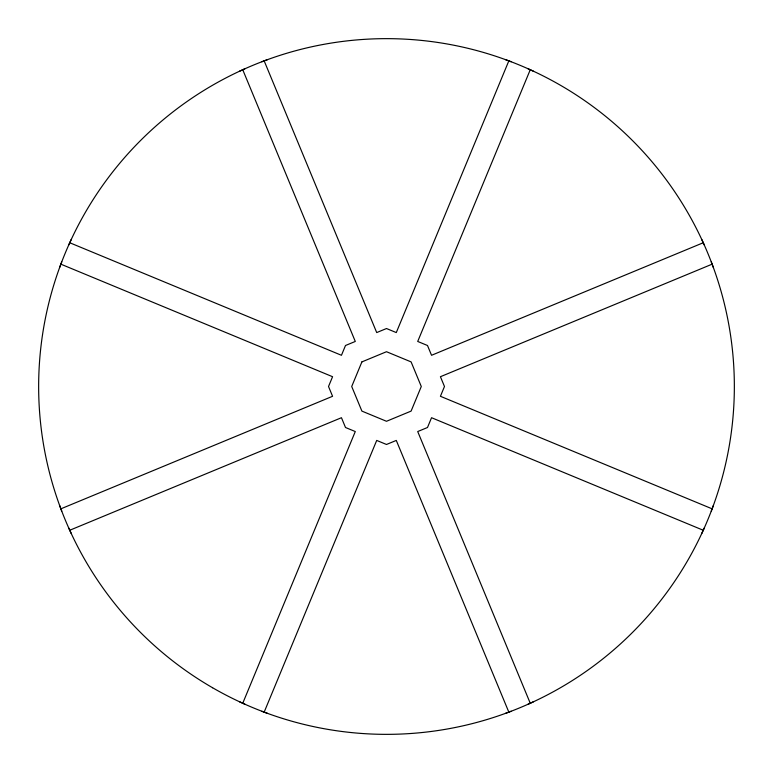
<?xml version="1.0" encoding="UTF-8"?>
<svg xmlns="http://www.w3.org/2000/svg" width="773" height="773" viewBox="0 0 773 773"><rect width="100%" height="100%" fill="white"/><g stroke="black" fill="none" stroke-linecap="round" stroke-linejoin="round"><path stroke-width="1.16" d="M59.627 267.526L61.753 261.844M711.247 511.156L713.373 505.474M242.751 703.246L355.29 431.547L345.502 427.498L341.453 417.71L69.754 530.249M508.827 60.883L396.288 332.574L386.5 328.525L376.712 332.574L264.173 60.883M264.173 712.117L376.712 440.426L386.5 444.475L396.288 440.426L508.827 712.117M530.249 69.754L417.71 341.453L427.498 345.502L431.547 355.29L703.246 242.751M68.72 245.012L71.242 239.495M701.758 533.505L704.28 527.988M239.495 71.242L245.012 68.72M527.988 704.28L533.505 701.758M60.883 508.827L332.574 396.288L328.525 386.5L332.574 376.712L60.883 264.173M712.117 264.173L440.426 376.712L444.475 386.5L440.426 396.288L712.117 508.827M261.844 61.753L267.526 59.627M505.474 713.373L511.156 711.247M505.474 59.627L511.156 61.753M261.844 711.247L267.526 713.373M69.754 242.751L341.453 355.29L345.502 345.502L355.29 341.453L242.751 69.754M703.246 530.249L431.547 417.71L427.498 427.498L417.71 431.547L530.249 703.246M527.988 68.72L533.505 71.242M239.495 701.758L245.012 704.28M701.758 239.495L704.28 245.012M68.72 527.988L71.242 533.505M711.247 261.844L713.373 267.526M59.627 505.474L61.753 511.156M361.899 361.899L351.715 386.5L361.899 411.101L386.5 421.285L411.101 411.101L421.285 386.5L411.101 361.899L386.5 351.715L361.899 361.899M212.575 687.748A347.85 347.85 0 0 0 734.35 386.5A347.85 347.85 0 0 0 212.575 85.252A347.85 347.85 0 0 0 212.575 687.748"/></g></svg>
